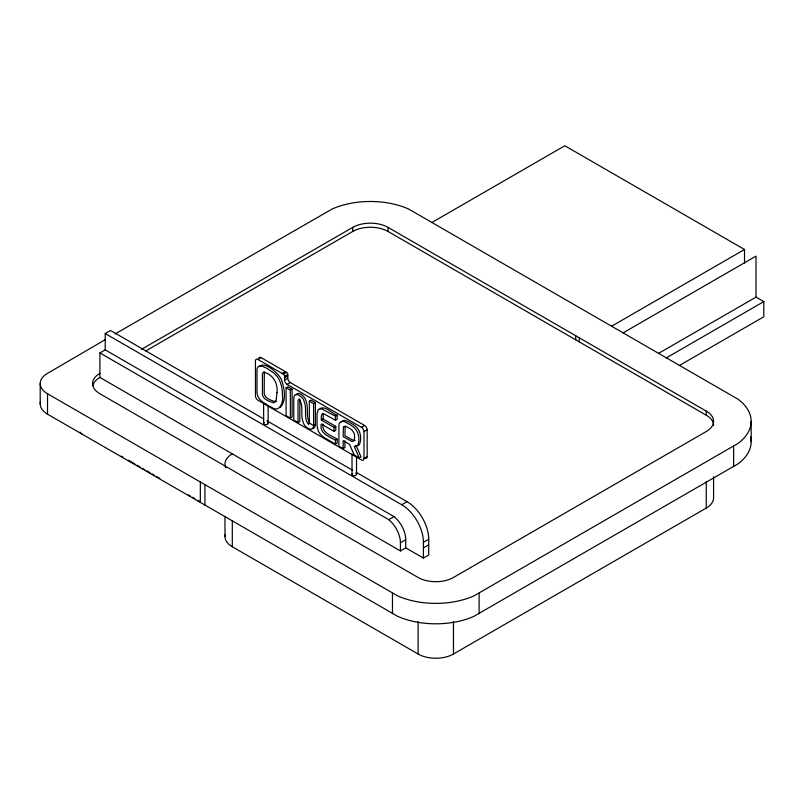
<?xml version="1.0" encoding="UTF-8"?>
<svg xmlns="http://www.w3.org/2000/svg" width="804" height="804" viewBox="0 0 804 804"><rect width="100%" height="100%" fill="white"/><g stroke="black" fill="none" stroke-linecap="round" stroke-linejoin="round"><path stroke-width="1.21" d="M298.033 422.562L293.782 420.11L293.782 398.191C293.601 390.513 303.399 396.573 303.952 401.065C307.52 408.281 303.068 418.613 308.555 424.522L309.349 423.115L309.349 401.176L311.118 400.161L315.369 402.603L315.369 424.532L313.6 425.567C313.781 433.245 303.982 427.185 303.43 422.693C299.862 415.477 304.314 405.146 298.827 399.226L298.033 400.643L298.033 422.562L299.802 421.537L299.882 398.794M315.369 424.552L314.565 427.728L312.183 428.311M264.315 371.84L264.204 393.397C264.677 398.553 271.491 400.563 275.692 401.789L276.626 401.327M323.329 413.457L323.067 419.025L335.801 426.381L335.801 430.371L334.032 431.386L321.298 424.03C318.987 433.195 329.238 436.743 335.449 440.18L337.218 439.155L337.218 443.145L335.449 444.16L323.55 437.165L320.364 434.331L318.243 431.115L317.047 425.567L317.047 413.608L318.243 409.447L321.821 408.894L335.449 416.261L337.218 415.246L337.218 419.226L335.449 420.251L323.68 413.708L322.354 413.688L321.298 416.06L321.298 420.05L334.032 427.406L335.801 426.381M345.177 426.07L344.916 435.627L351.991 439.718L355.167 440.552M259.2 366.644C264.828 360.614 278.757 373.729 281.49 379.679C284.214 388.211 287.139 400.764 279.953 407.658M295.902 394.754C298.897 390.704 304.736 396.663 305.721 400.05C308.917 407.397 305.58 416.412 309.701 423.276M341.197 422.03L343.981 420.271L347.167 421.115A62.993 36.371 60 0 1 353.981 425.045C360.433 429.045 362.172 438.069 359.368 444.712L357.981 445.486M105.294 339.63L47.526 373.347A25.004 14.432 0 0 0 47.526 393.759L397.689 595.925A62.581 36.13 0 0 0 473.878 595.925L738.223 443.316A62.581 36.13 0 0 0 738.223 399.327L408.472 208.95A62.581 36.13 0 0 0 332.283 208.95L115.072 333.982M40.411 402.08A25.004 14.432 0 0 0 47.526 414.171L397.689 616.346A62.581 36.13 0 0 0 473.878 616.346L738.223 463.727A62.581 36.13 0 0 0 750.624 437.014M320.012 408.422C326.173 405.749 331.781 413.748 337.218 415.246M355.981 472.199L407.025 501.666A30.673 17.708 60 0 1 428.713 539.243L428.713 555.021L423.417 558.076L405.739 547.876L405.739 539.705A20.351 11.748 60 0 0 394.01 516.61L105.213 349.871L105.213 333.549L110.52 330.484L263.662 418.894M92.802 385.759A25.004 14.432 0 0 1 99.907 377.428L99.907 352.936L105.213 349.871M141.323 349.438L352.705 227.401A25.004 14.432 0 0 1 388.061 227.401L706.254 411.115A25.004 14.432 0 0 1 706.254 431.527L453.466 577.473A25.004 14.432 0 0 1 418.11 577.473L99.907 393.759A25.004 14.432 0 0 1 99.907 373.347M145.655 351.026L352.705 231.482A25.004 14.432 0 0 1 388.061 231.482L706.254 415.196A25.004 14.432 0 0 1 713.58 425.396M431.869 222.517L564.83 145.755L744.514 249.491L744.514 263.22M367.177 456.662L363.991 458.491A3.618 2.09 60 0 1 361.438 459.968L257.923 400.211A3.618 2.09 60 0 1 255.451 395.829L255.451 360.895A3.497 2.02 60 0 1 257.923 359.468L261.109 357.629L286.525 372.312A1.749 1.015 60 0 1 287.772 374.453L287.772 378.242A3.558 2.06 60 0 0 290.244 382.533L364.624 425.477A3.618 2.09 60 0 1 367.177 429.808L367.177 456.662A3.618 2.09 60 0 1 365.277 458.411M282.114 373.428L285.289 371.589M257.923 359.468L283.35 374.141L286.525 372.312M363.991 458.491L363.991 431.637A3.618 2.09 60 0 0 361.438 427.306L287.058 384.372A3.558 2.06 60 0 1 284.586 380.081L284.586 376.292L287.772 374.453M284.586 377.719L287.772 375.88M284.586 380.081L287.772 378.242M287.058 384.372L290.244 382.533M286.083 387.769L287.852 386.744L292.103 389.196L292.103 417.095L290.334 418.12L286.083 415.668L286.083 387.769L290.334 390.211L292.103 389.196M309.349 401.176L313.6 403.628L315.369 402.603M321.298 420.05L323.067 419.025M361.438 427.306L364.624 425.477M363.991 431.637L367.177 429.808M356.041 445.426L361.046 456.903L359.277 457.918L354.273 446.441L357.599 445.728C360.403 439.095 358.674 430.07 352.212 426.07A62.993 36.371 60 0 0 345.398 422.13C342.213 419.879 338.122 422.311 338.896 426.231L338.896 446.16L343.147 448.602L344.916 447.587L344.916 440.753M611.553 326.263L744.514 249.491M623.06 332.906L756.021 256.134L756.021 297.118L658.416 353.469M105.213 333.549L401.719 504.731L407.025 501.666M666.194 357.961L763.8 301.611L763.8 316.766L679.209 365.599M99.907 352.936L388.704 519.675L394.01 516.61M405.739 547.876L400.432 550.931L400.432 542.77L405.739 539.705M423.417 558.076L423.417 542.308L428.713 539.243M423.417 547.876L428.713 544.81M225.19 534.65A25.004 14.432 0 0 0 232.306 546.74L418.11 654.014A25.004 14.432 0 0 0 453.466 654.014L706.254 508.068A25.004 14.432 0 0 0 713.58 497.867L713.58 476.661M756.021 297.118L763.8 301.611M309.349 423.095L313.6 425.567M337.218 439.155C331.59 435.637 321.228 432.743 323.067 424.009M359.277 457.918L354.192 454.984L349.549 444.331L343.147 440.632L343.147 448.602M266.918 420.783L352.715 470.32M99.907 377.428L400.432 550.931M128.328 460.179L134.841 463.938M137.022 465.194L140.278 467.074M142.449 468.33L144.619 469.586M146.8 470.842L150.057 472.722M152.227 473.978L154.398 475.234M156.579 476.491L159.835 478.37M188.327 494.822L190.478 496.058M192.618 497.294L194.759 498.53M197.975 500.389L200.116 501.626M751.157 421.316L751.157 441.728M733.64 446.331L733.64 466.742M706.254 411.115L706.254 415.196M706.254 481.877L706.254 508.068M579.242 337.78L579.242 341.871M575.714 335.74L575.714 339.831M479.114 593.282L479.114 613.693M453.466 621.582L453.466 654.014M418.11 621.582L418.11 654.014M392.463 593.282L392.463 613.693M388.061 227.401L388.061 231.482M356.524 457.597L356.524 474.41M352.705 227.401L352.705 231.482M352.021 474.41L352.021 453.999A2.251 1.296 0 0 0 354.273 455.295M335.449 416.261L335.449 420.251M335.449 440.18L335.449 444.16M334.032 427.406L334.032 431.386M313.6 403.628L313.6 425.547M290.334 390.211L290.334 418.12M268.134 405.367L268.134 423.376M263.632 402.965L263.632 423.376M232.306 520.55L232.306 546.74M224.979 516.55L224.979 536.539M204.919 485.003L204.919 505.414M200.337 481.988L200.337 502.399M47.526 393.759L47.526 414.171M40.2 383.558L40.2 403.97M122.891 457.044A25.004 14.432 0 0 1 121.414 456.109M225.834 467.807A25.004 14.432 0 0 1 232.306 453.868M388.704 519.675A20.351 11.748 60 0 1 400.432 542.77M401.719 504.731A30.673 17.708 60 0 1 423.417 542.308M355.86 473.486A2.251 1.296 0 0 1 355.86 475.325A2.251 1.296 0 0 1 352.675 475.325A2.251 1.296 0 0 1 352.675 473.486M267.471 422.462A2.251 1.296 0 0 1 267.471 424.291A2.251 1.296 0 0 1 264.295 424.291A2.251 1.296 0 0 1 264.295 422.462M266.466 404.221A2.251 1.296 0 0 1 263.712 403.296M283.35 374.141A1.749 1.015 60 0 1 284.586 376.292M258.828 358.071A3.497 2.02 60 0 1 261.109 357.629M82.028 434.059A7.497 4.332 0 0 1 80.088 432.11M282.455 395.719C283.722 402.171 279.42 413.196 271.541 407.357C265.159 404.1 256.546 399.719 256.978 391.267L256.978 370.765C256.566 361.167 268.114 368.825 271.541 371.488C279.983 376.262 282.576 386.664 282.455 395.719M276.998 392.573L276.224 399.94L273.923 402.814C269.722 401.588 262.908 399.578 262.436 394.412L262.436 373.92L263.461 372.111C273.028 374.332 278.083 383.277 276.998 392.573M343.408 427.085L343.147 436.652L352.082 441.557L354.202 440.793A20.301 11.718 60 0 0 354.202 433.316L352.082 430.1A28.763 16.603 60 0 0 345.529 426.321L343.408 427.085"/></g></svg>
